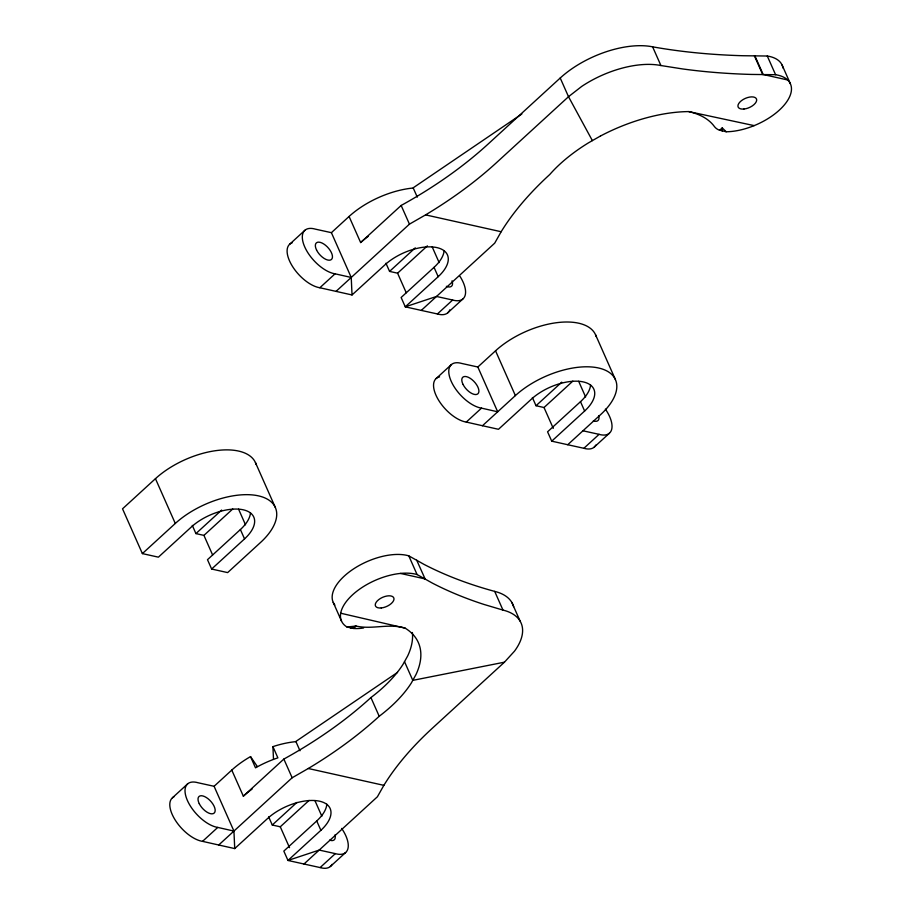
<?xml version="1.0" encoding="UTF-8"?>
<svg xmlns="http://www.w3.org/2000/svg" width="914" height="914" viewBox="0 0 914 914"><rect width="100%" height="100%" fill="white"/><g stroke="black" fill="none" stroke-linecap="round" stroke-linejoin="round"><path stroke-width="1.37" d="M600.441 136.015L588.525 142.812A114.147 56.897 -23.9 0 0 549.748 174.517A268.922 134.061 -23.9 0 0 501.158 231.733L494.703 243.158L421.285 310.406L405.268 306.83L401.132 297.484L434.036 267.345A39.222 19.548 -23.9 0 0 444.113 250.596M334.867 605.057A47.185 23.524 -23.9 0 1 353.272 569.102A47.185 23.524 -23.9 0 1 408.798 555.861L424.05 564.395A699.61 348.748 -23.9 0 0 494.691 591.392L502.974 610.084A70.492 35.143 -23.9 0 1 514.491 651.179L504.448 662.182L432.448 728.138A268.922 134.061 -23.9 0 0 383.857 785.343L377.402 796.768L303.985 864.016L287.967 860.451L283.831 851.094L316.735 820.955A39.222 19.548 -23.9 0 0 326.812 804.206M502.974 610.084L483.94 604.428A699.61 348.748 -23.9 0 1 432.333 583.086L417.081 574.563A47.185 23.524 -23.9 0 0 357.98 590.33A47.185 23.524 -23.9 0 0 346.932 626.981L353.535 628.455L356.106 626.056C371.975 629.803 388.953 623.108 405.108 628.124A114.147 56.897 -23.9 0 1 415.939 674.658L411.289 683.066A114.147 56.897 -23.9 0 1 379.207 716.268A268.922 134.061 -23.9 0 1 308.281 768.503L292.149 777.768L218.72 845.004L202.542 841.36A28.254 13.699 47.5 0 1 175.431 820.406A28.254 13.699 47.5 0 1 174.003 796.768M289.784 244.129L305.002 230.191M292.183 242.804A28.254 13.699 47.5 0 0 292.263 266.043A28.254 13.699 47.5 0 0 319.843 287.75L352.027 294.959L351.239 277.456L335.061 273.812A28.254 13.699 47.5 0 1 304.728 246.917A28.254 13.699 47.5 0 1 315.25 229.117L331.394 232.67L349.079 216.469A62.815 31.316 -23.9 0 1 412.831 188.055L521.86 113.987M349.079 216.469L360.642 242.553L401.155 205.456A268.922 134.061 -23.9 0 0 488.213 143.955L560.225 78.01A70.492 35.143 -23.9 0 1 652.619 46.831A699.61 348.748 -23.9 0 0 743.025 55.731L767.292 56.017A47.185 23.524 -23.9 0 1 783.012 68.047M319.843 287.75L335.061 273.812M336.021 291.395L409.449 224.147L425.581 214.881A268.922 134.061 -23.9 0 0 496.508 162.646L568.508 96.701L581.727 86.407A70.492 35.143 -23.9 0 1 660.913 65.534L682.427 68.916A699.61 348.748 -23.9 0 0 751.308 74.434L775.575 74.708A47.185 23.524 -23.9 0 1 783.846 105.498A47.185 23.524 -23.9 0 1 726.184 131.765L718.941 130.017A34.149 17.023 -23.9 0 1 714.291 126.383C708.224 118.169 698.445 113.827 688.745 111.588A114.147 56.897 -23.9 0 0 600.452 136.026M352.027 294.959L384.943 264.832A39.222 19.548 -23.9 0 1 436.858 247.591A39.222 19.548 -23.9 0 1 438.183 276.691L405.268 306.83L436.504 296.467L452.636 300.021A28.254 13.699 47.5 0 0 459.948 276.291M256.171 464.518A62.815 31.316 -23.9 0 0 215.555 450.693A62.815 31.316 -23.9 0 0 155.449 478.673L122.533 508.812L142.378 553.598L158.396 557.163L191.3 527.024A39.222 19.548 -23.9 0 1 243.215 509.795A39.222 19.548 -23.9 0 1 244.541 538.894L211.637 569.034L207.489 559.688L240.393 529.549A39.222 19.548 -23.9 0 0 250.47 512.8M385.948 263.221L389.57 271.401L415.276 247.854M389.57 271.401L397.579 273.183L427.398 245.866M142.378 553.598L175.294 523.459A62.815 31.316 -23.9 0 1 258.433 495.856A62.815 31.316 -23.9 0 1 260.559 542.459L227.643 572.598L211.637 569.034M192.306 525.413L195.927 533.593L221.645 510.058M421.285 310.406L437.418 313.959L452.636 300.021M195.927 533.593L203.936 535.387L232.727 509.007M447.677 312.885L462.895 298.947M436.229 378.465L451.447 364.526M477.839 367.005L497.684 411.791L481.507 408.135A28.254 13.699 47.5 0 1 451.185 381.241A28.254 13.699 47.5 0 1 461.707 363.452L477.839 367.005L495.537 350.805A62.815 31.316 -23.9 0 1 555.655 322.825A62.815 31.316 -23.9 0 1 596.259 336.649M439.577 376.876A28.254 13.699 47.5 0 0 438.263 399.635A28.254 13.699 47.5 0 0 466.289 422.074L481.507 408.135M466.289 422.074L482.466 425.73L515.382 395.591A62.815 31.316 -23.9 0 1 598.533 367.988A62.815 31.316 -23.9 0 1 600.647 414.59L567.731 444.73L551.725 441.165L547.577 431.808L580.493 401.68A39.222 19.548 -23.9 0 0 590.558 384.931M532.394 397.544L536.015 405.725L561.733 382.178M536.015 405.725L544.024 407.518L572.827 381.138M551.725 441.165L584.629 411.026A39.222 19.548 -23.9 0 0 583.315 381.926A39.222 19.548 -23.9 0 0 531.388 399.155L498.484 429.294L482.466 425.73M172.483 797.739L187.701 783.812M218.72 845.004L234.727 848.58L233.938 831.077L217.761 827.421A28.254 13.699 47.5 0 1 187.427 800.527A28.254 13.699 47.5 0 1 197.95 782.738L214.093 786.291L231.779 770.091A62.815 31.316 -23.9 0 1 250.527 756.609L257.337 766.526M567.731 444.73L583.875 448.283L599.093 434.344A28.254 13.699 47.5 0 0 605.411 409.129M594.123 447.209L609.341 433.282M231.779 770.091L243.341 796.174L283.854 759.066A268.922 134.061 -23.9 0 0 370.913 697.565A114.147 56.897 -23.9 0 0 403.005 664.364L407.667 655.966A114.147 56.897 -23.9 0 0 412.374 632.511M202.542 841.36L217.761 827.421M234.727 848.58L267.642 818.441A39.222 19.548 -23.9 0 1 319.557 801.201A39.222 19.548 -23.9 0 1 320.883 830.312L287.967 860.451L319.203 850.077L335.335 853.63A28.254 13.699 47.5 0 0 341.653 828.415M268.647 816.83L272.269 825.011L296.947 802.412M272.269 825.011L280.278 826.793L309.069 800.424M303.985 864.016L320.117 867.569L335.335 853.63M330.377 866.495L345.595 852.556M719.581 130.279L722.231 127.903L726.184 131.765M273.48 759.008L272.92 746.635A62.815 31.316 -23.9 0 1 295.53 741.677L397.533 672.384M350.37 627.998L356.106 626.056L346.932 626.981M504.448 662.182L412.797 680.359L404.514 661.656M353.535 628.455L354.358 628.512A34.149 17.023 -23.9 0 0 363.578 627.975M688.745 111.588L754.176 125.618M582.949 430.791L599.093 434.344M787.674 79.975L763.167 74.502L754.873 55.811M425.581 214.881L501.158 231.733M400.481 573.432L424.987 578.893M308.281 768.503L383.857 785.343M340.682 613.214L405.108 628.124M592.375 140.619L568.508 96.701L560.225 78.01M782.11 65.077L790.393 83.78M767.292 56.017L775.575 74.708M754.416 55.868L762.71 74.56M652.619 46.831L660.913 65.534M595.54 334.73L615.385 379.516M578.665 381.287L585.6 396.939M580.493 401.68L584.629 411.026M544.024 407.518L553.278 428.38M495.537 350.805L515.382 395.591M413.242 188.021L417.287 197.15M432.219 246.951L439.154 262.604M434.036 267.345L438.183 276.691M401.155 205.456L409.449 224.147M397.579 273.183L406.239 292.743M511.851 602.475L520.135 621.177M331.394 232.67L351.239 277.456M416.704 560.191L425.17 579.088M408.798 555.861L417.081 574.563M333.233 602.417L341.516 621.12M370.913 697.565L379.207 716.268M255.452 462.598L275.297 507.384M238.577 509.155L245.512 524.807M240.393 529.549L244.541 538.894M295.942 741.642L299.986 750.771M203.936 535.387L212.608 554.947M314.919 800.573L321.854 816.225M316.735 820.955L320.883 830.312M283.854 759.066L292.149 777.768M155.449 478.673L175.294 523.459M272.92 746.635L277.89 757.855A62.815 31.316 -23.9 0 0 255.509 767.829L250.527 756.609M280.278 826.793L289.521 847.666M214.093 786.291L233.938 831.077M722.231 127.903L722.277 131.136M452.042 280.792A11.208 5.427 47.5 0 1 446.363 286.333M448.877 311.548A28.254 13.699 47.5 0 1 437.418 313.959M449.734 309.869A28.254 13.699 47.5 0 1 449.345 310.749M360.642 242.553A62.815 31.316 -23.9 0 1 368.331 236.258M334.912 834.962A11.208 5.427 47.5 0 1 329.6 840.149M332.045 864.358A28.254 13.699 47.5 0 1 320.117 867.569M243.341 796.174A62.815 31.316 -23.9 0 1 252.07 789.113M494.691 591.392A70.492 35.143 -23.9 0 1 513.634 606.656M598.67 415.676A11.208 5.427 47.5 0 1 593.357 420.874M595.802 445.072A28.254 13.699 47.5 0 1 583.875 448.283M743.927 109.04A10.031 5.004 -23.9 0 0 756.575 99.215A10.031 5.004 -23.9 0 0 741.391 100.711A10.031 5.004 -23.9 0 0 743.927 109.04M316.575 250.07A11.208 5.427 47.5 0 0 331.405 259.507A11.208 5.427 47.5 0 0 323.739 243.969A11.208 5.427 47.5 0 0 316.575 250.07M381.241 607.959A10.031 5.004 -23.9 0 0 393.888 598.133A10.031 5.004 -23.9 0 0 378.716 599.63A10.031 5.004 -23.9 0 0 381.241 607.959M199.263 803.692A11.208 5.427 47.5 0 0 214.105 813.129A11.208 5.427 47.5 0 0 206.438 797.579A11.208 5.427 47.5 0 0 199.263 803.692M463.021 384.406A11.208 5.427 47.5 0 0 477.851 393.843A11.208 5.427 47.5 0 0 470.184 378.305A11.208 5.427 47.5 0 0 463.021 384.406"/></g></svg>
